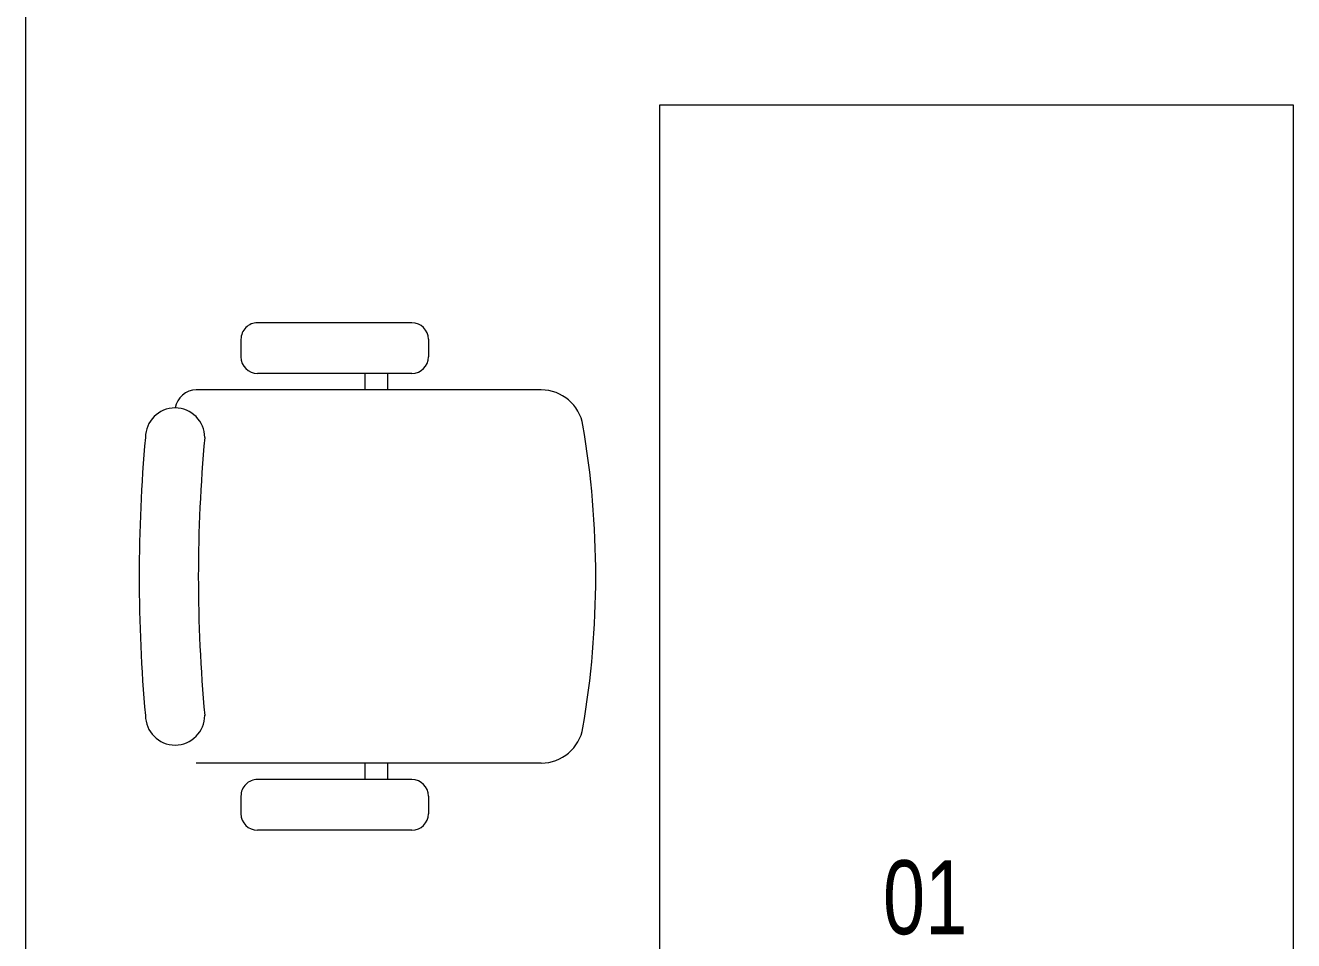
# Model space of a CAD drawing. Header units: millimetres. Extents: x -2143172 to 5255, y -610845 to 279739.
# Drawn here: x -1229891 to -1228391, y -13648 to -12566 of the extents above; entities that cross this region are included whole.
import ezdxf

# ---------------------------------------------------------------- set-up
doc = ezdxf.new("R2010")
doc.units = ezdxf.units.MM
doc.header["$LTSCALE"] = 30
doc.layers.get('0').update_dxf_attribs({"lineweight": 5})
for name, color, linetype, lineweight in [('72_EGR_EQP_TAG', 142, 'Continuous', 5), ('LOADING', 163, 'Continuous', 5), ('NEW', 1, 'Continuous', 5), ('Walls', 32, 'Continuous', 5)]:
    doc.layers.add(name, color=color, linetype=linetype, lineweight=lineweight)
doc.styles.add('X3G_ENTITY_257CFD', font='swisscl.ttf', dxfattribs={"height": 200})

# ---------------------------------------------------------------- blocks, each defined once
blk = doc.blocks.new('*X39')
at = {"color": 0}
for p, q in [((5, 3), (5, 3)), ((5, 3), (5, 3)), ((5, 3), (5, 3)), ((5, 3), (5, 3)), ((5, 3), (5, 3)), ((5, 3), (5, 3)), ((5, 3), (5, 3)), ((5, 3), (5, 3)), ((5, 3), (5, 3)), ((5, 3), (5, 3)), ((5, 3), (5, 3)), ((5, 3), (5, 3)), ((5, 3), (5, 3)), ((5, 3), (5, 3)), ((5, 3), (5, 3)), ((5, 3), (5, 3)), ((5, 3), (5, 3)), ((5, 3), (5, 3)), ((5, 3), (5, 3)), ((5, 3), (5, 3)), ((5, 3), (5, 3)), ((5, 3), (5, 3)), ((5, 3), (5, 3)), ((5, 3), (5, 3)), ((5, 3), (5, 3)), ((5, 3), (5, 3)), ((5, 3), (5, 3)), ((5, 3), (5, 3)), ((5, 3), (5, 3)), ((5, 3), (5, 3)), ((5, 3), (5, 3)), ((5, 3), (5, 3)), ((5, 3), (5, 3)), ((5, 3), (5, 3)), ((5, 3), (5, 3)), ((5, 3), (5, 3)), ((5, 3), (5, 3)), ((5, 3), (5, 3)), ((5, 3), (5, 3)), ((5, 3), (5, 3)), ((5, 3), (5, 3)), ((5, 3), (5, 3)), ((5, 3), (5, 3)), ((5, 3), (5, 3)), ((5, 3), (5, 3)), ((5, 3), (5, 3)), ((5, 3), (5, 3)), ((5, 3), (5, 3)), ((5, 3), (5, 3)), ((5, 3), (5, 3)), ((5, 3), (5, 3)), ((5, 3), (5, 3)), ((5, 3), (5, 3)), ((5, 3), (5, 3)), ((5, 3), (5, 3)), ((5, 3), (5, 3)), ((5, 3), (5, 3)), ((5, 3), (5, 3)), ((5, 3), (5, 3)), ((5, 3), (5, 3)), ((5, 3), (5, 3)), ((5, 3), (5, 3)), ((5, 3), (5, 3)), ((5, 3), (5, 3)), ((5, 3), (5, 3)), ((5, 3), (5, 3)), ((6, 3), (5, 3)), ((5, 3), (5, 3)), ((6, 3), (5, 3)), ((5, 3), (5, 3)), ((6, 3), (5, 3)), ((5, 3), (5, 3)), ((6, 3), (5, 3)), ((5, 3), (5, 3)), ((5, 3), (5, 3)), ((5, 3), (5, 3)), ((5, 3), (5, 3)), ((5, 3), (5, 3)), ((5, 3), (5, 3)), ((5, 3), (5, 3)), ((5, 3), (5, 3)), ((5, 3), (5, 3)), ((5, 3), (5, 3)), ((5, 3), (5, 3)), ((5, 3), (5, 3)), ((5, 3), (5, 3)), ((5, 3), (5, 3)), ((5, 3), (5, 3)), ((5, 3), (5, 3)), ((5, 3), (5, 3)), ((5, 3), (5, 3)), ((5, 3), (5, 3)), ((5, 3), (5, 3)), ((5, 3), (5, 3)), ((5, 3), (5, 3)), ((5, 3), (5, 3)), ((6, 3), (6, 3)), ((6, 3), (6, 3)), ((6, 3), (6, 3)), ((6, 3), (6, 3)), ((6, 3), (6, 3)), ((6, 3), (6, 3)), ((6, 3), (6, 3)), ((6, 3), (6, 3)), ((6, 3), (6, 3)), ((6, 3), (6, 3)), ((6, 3), (6, 3)), ((6, 3), (6, 3)), ((6, 3), (6, 3)), ((6, 3), (6, 3)), ((6, 3), (6, 3)), ((6, 3), (6, 3)), ((6, 3), (6, 3)), ((6, 3), (6, 3)), ((6, 3), (6, 3)), ((6, 3), (6, 3)), ((6, 3), (6, 3)), ((6, 3), (6, 3)), ((6, 3), (6, 3)), ((6, 3), (6, 3)), ((6, 3), (6, 3)), ((6, 3), (6, 3)), ((6, 3), (6, 3)), ((6, 3), (6, 3)), ((6, 3), (6, 3)), ((6, 3), (6, 3)), ((6, 3), (6, 3)), ((6, 3), (6, 3)), ((6, 3), (6, 3)), ((6, 3), (6, 3)), ((6, 3), (6, 3)), ((6, 3), (6, 3)), ((6, 3), (6, 3)), ((6, 3), (6, 3)), ((6, 3), (6, 3)), ((6, 3), (6, 3)), ((6, 3), (6, 3)), ((6, 3), (6, 3)), ((6, 3), (6, 3)), ((6, 3), (6, 3)), ((6, 3), (6, 3)), ((6, 3), (6, 3)), ((6, 3), (6, 3)), ((6, 3), (6, 3)), ((6, 3), (6, 3)), ((6, 3), (6, 3)), ((6, 3), (6, 3)), ((6, 3), (6, 3)), ((6, 3), (6, 3)), ((6, 3), (6, 3)), ((6, 3), (6, 3)), ((6, 3), (6, 3)), ((6, 3), (6, 3)), ((6, 3), (6, 3)), ((6, 3), (6, 3)), ((6, 3), (6, 3)), ((6, 3), (6, 3)), ((6, 3), (6, 3)), ((6, 3), (6, 3)), ((6, 3), (6, 3)), ((6, 3), (6, 3)), ((6, 3), (6, 3)), ((6, 3), (6, 3)), ((6, 3), (6, 3)), ((6, 3), (6, 3)), ((6, 3), (6, 3)), ((6, 3), (6, 3)), ((6, 3), (6, 3)), ((6, 3), (6, 3)), ((6, 3), (6, 3)), ((6, 3), (6, 3)), ((6, 3), (6, 3)), ((6, 3), (6, 3)), ((6, 3), (6, 3)), ((6, 3), (6, 3)), ((6, 3), (6, 3)), ((6, 3), (6, 3)), ((6, 3), (6, 3)), ((6, 3), (6, 3)), ((6, 3), (6, 3)), ((6, 3), (6, 3)), ((6, 3), (6, 3)), ((6, 3), (6, 3)), ((6, 3), (6, 3)), ((6, 3), (6, 3)), ((6, 3), (6, 3)), ((6, 3), (6, 3)), ((6, 3), (6, 3)), ((6, 3), (6, 3)), ((6, 3), (6, 3)), ((6, 3), (6, 3)), ((6, 3), (6, 3)), ((6, 3), (6, 3)), ((6, 3), (6, 3)), ((6, 3), (6, 3)), ((6, 3), (6, 3)), ((6, 3), (6, 3)), ((6, 3), (6, 3)), ((6, 3), (6, 3)), ((6, 3), (6, 3)), ((6, 3), (6, 3)), ((6, 3), (6, 3)), ((6, 3), (6, 3)), ((6, 3), (6, 3)), ((6, 3), (6, 3)), ((6, 3), (6, 3)), ((6, 3), (6, 3)), ((6, 3), (6, 3)), ((6, 3), (6, 3)), ((6, 3), (6, 3)), ((6, 3), (6, 3)), ((6, 3), (6, 3)), ((6, 3), (6, 3)), ((6, 3), (6, 3)), ((6, 3), (6, 3)), ((6, 3), (6, 3)), ((6, 3), (6, 3)), ((6, 3), (6, 3)), ((6, 3), (6, 3)), ((6, 3), (6, 3)), ((6, 3), (6, 3)), ((6, 3), (6, 3)), ((6, 3), (6, 3)), ((6, 3), (6, 3)), ((6, 3), (6, 3)), ((6, 3), (6, 3)), ((6, 3), (6, 3)), ((6, 3), (6, 3)), ((6, 3), (6, 3)), ((6, 3), (6, 3)), ((6, 3), (6, 3)), ((6, 3), (6, 3)), ((6, 3), (6, 3)), ((6, 3), (6, 3)), ((6, 3), (6, 3)), ((6, 3), (6, 3)), ((6, 3), (6, 3)), ((6, 3), (6, 3)), ((6, 3), (6, 3)), ((6, 3), (6, 3)), ((6, 3), (6, 3)), ((6, 3), (6, 3)), ((6, 3), (6, 3)), ((6, 3), (6, 3)), ((6, 3), (6, 3)), ((6, 3), (6, 3)), ((6, 3), (6, 3)), ((6, 3), (6, 3)), ((6, 3), (6, 3)), ((6, 3), (6, 3)), ((6, 3), (6, 3)), ((6, 3), (6, 3)), ((6, 3), (6, 3)), ((6, 3), (6, 3)), ((6, 3), (6, 3)), ((6, 3), (6, 3)), ((6, 3), (6, 3)), ((6, 3), (6, 3)), ((6, 3), (6, 3)), ((6, 3), (6, 3)), ((6, 3), (6, 3)), ((6, 3), (6, 3)), ((6, 3), (6, 3)), ((6, 3), (6, 3)), ((6, 3), (6, 3)), ((6, 3), (6, 3)), ((6, 3), (6, 3)), ((6, 3), (6, 3)), ((6, 3), (6, 3)), ((6, 3), (6, 3)), ((6, 3), (6, 3)), ((6, 3), (6, 3)), ((6, 3), (6, 3)), ((6, 3), (6, 3)), ((6, 3), (6, 3)), ((6, 3), (6, 3)), ((6, 3), (6, 3)), ((6, 3), (6, 3)), ((6, 3), (6, 3)), ((6, 3), (6, 3)), ((6, 3), (6, 3)), ((6, 3), (6, 3)), ((6, 3), (6, 3)), ((6, 3), (6, 3)), ((6, 3), (6, 3)), ((6, 3), (6, 3)), ((6, 3), (6, 3)), ((6, 3), (6, 3)), ((6, 3), (6, 3)), ((6, 3), (6, 3)), ((6, 3), (6, 3)), ((6, 3), (6, 3)), ((6, 3), (6, 3)), ((6, 3), (6, 3)), ((6, 3), (6, 3)), ((6, 3), (6, 3)), ((6, 3), (6, 3)), ((6, 3), (6, 3)), ((6, 3), (6, 3)), ((6, 3), (6, 3)), ((6, 3), (5, 3)), ((6, 3), (5, 3)), ((6, 3), (5, 3)), ((6, 3), (5, 3)), ((6, 3), (5, 3)), ((6, 3), (6, 3)), ((6, 3), (6, 3)), ((6, 3), (6, 3)), ((6, 3), (6, 3)), ((6, 3), (6, 3)), ((6, 3), (6, 3)), ((6, 3), (6, 3)), ((6, 3), (6, 3)), ((6, 3), (6, 3)), ((6, 3), (6, 3)), ((6, 3), (6, 3)), ((6, 3), (6, 3)), ((6, 3), (6, 3)), ((6, 3), (6, 3)), ((6, 3), (6, 3)), ((6, 3), (6, 3)), ((6, 3), (6, 3)), ((6, 3), (6, 3)), ((6, 3), (6, 3)), ((6, 3), (6, 3)), ((6, 3), (6, 3)), ((6, 3), (6, 3)), ((6, 3), (6, 3)), ((6, 3), (6, 3)), ((6, 3), (6, 3)), ((6, 3), (6, 3)), ((6, 3), (6, 3)), ((6, 3), (6, 3)), ((6, 3), (6, 3)), ((6, 3), (6, 3)), ((6, 3), (6, 3)), ((6, 3), (6, 3)), ((6, 3), (6, 3)), ((6, 3), (6, 3)), ((6, 3), (6, 3)), ((6, 3), (6, 3)), ((6, 3), (6, 3)), ((6, 3), (6, 3)), ((6, 3), (6, 3)), ((6, 3), (6, 3)), ((6, 3), (6, 3)), ((6, 3), (6, 3)), ((6, 3), (6, 3)), ((6, 3), (6, 3)), ((6, 3), (6, 3)), ((6, 3), (6, 3)), ((6, 3), (6, 3)), ((6, 3), (6, 3)), ((6, 3), (6, 3)), ((6, 3), (6, 3)), ((6, 3), (6, 3)), ((6, 3), (6, 3)), ((6, 3), (6, 3)), ((6, 3), (6, 3)), ((6, 3), (6, 3)), ((6, 3), (6, 3)), ((6, 3), (6, 3)), ((6, 3), (6, 3)), ((6, 3), (6, 3)), ((6, 3), (6, 3)), ((6, 3), (6, 3)), ((6, 3), (6, 3)), ((6, 3), (6, 3)), ((6, 3), (6, 3)), ((6, 3), (6, 3)), ((6, 3), (6, 3)), ((6, 3), (6, 3)), ((6, 3), (6, 3)), ((6, 3), (6, 3)), ((6, 3), (6, 3)), ((6, 3), (6, 3)), ((6, 3), (6, 3)), ((6, 3), (6, 3)), ((6, 3), (6, 3)), ((6, 3), (6, 3)), ((6, 3), (6, 3)), ((6, 3), (6, 3)), ((6, 3), (6, 3)), ((6, 3), (6, 3)), ((6, 3), (6, 3)), ((6, 3), (6, 3)), ((6, 3), (6, 3)), ((6, 3), (6, 3)), ((6, 3), (6, 3)), ((6, 3), (6, 3)), ((6, 3), (6, 3)), ((6, 3), (6, 3)), ((6, 3), (6, 3)), ((6, 3), (6, 3)), ((6, 3), (6, 3)), ((6, 3), (6, 3)), ((6, 3), (6, 3)), ((6, 3), (6, 3)), ((6, 3), (6, 3)), ((6, 3), (6, 3)), ((6, 3), (6, 3)), ((6, 3), (6, 3)), ((6, 3), (6, 3)), ((6, 3), (6, 3)), ((6, 3), (6, 3)), ((6, 3), (6, 3)), ((6, 3), (6, 3)), ((6, 3), (6, 3)), ((6, 3), (6, 3)), ((6, 3), (6, 3)), ((6, 3), (6, 3)), ((6, 3), (6, 3)), ((6, 3), (6, 3)), ((6, 3), (6, 3)), ((6, 3), (6, 3)), ((6, 3), (6, 3)), ((6, 3), (6, 3)), ((6, 3), (6, 3)), ((6, 3), (6, 3)), ((6, 3), (6, 3)), ((6, 3), (6, 3)), ((6, 3), (6, 3)), ((6, 3), (6, 3)), ((6, 3), (6, 3)), ((6, 3), (6, 3)), ((6, 3), (6, 3)), ((6, 3), (6, 3)), ((6, 3), (6, 3)), ((6, 3), (6, 3)), ((6, 3), (6, 3)), ((6, 3), (6, 3)), ((6, 3), (6, 3)), ((6, 3), (6, 3)), ((6, 3), (6, 3)), ((6, 3), (6, 3)), ((6, 3), (6, 3)), ((6, 3), (6, 3)), ((6, 3), (6, 3)), ((6, 3), (6, 3)), ((6, 3), (6, 3)), ((6, 3), (6, 3)), ((6, 3), (6, 3)), ((6, 3), (6, 3)), ((6, 3), (6, 3)), ((6, 3), (6, 3)), ((6, 3), (6, 3)), ((6, 3), (6, 3)), ((6, 3), (6, 3)), ((6, 3), (6, 3)), ((6, 3), (6, 3)), ((6, 3), (6, 3)), ((6, 3), (6, 3)), ((6, 3), (6, 3)), ((6, 3), (6, 3)), ((6, 3), (6, 3)), ((6, 3), (6, 3)), ((6, 3), (6, 3)), ((6, 3), (6, 3)), ((6, 3), (6, 3)), ((6, 3), (6, 3)), ((6, 3), (6, 3)), ((6, 3), (6, 3)), ((6, 3), (6, 3)), ((6, 3), (6, 3)), ((6, 3), (6, 3)), ((6, 3), (6, 3)), ((6, 3), (6, 3)), ((6, 3), (6, 3)), ((6, 3), (6, 3)), ((6, 3), (6, 3)), ((6, 3), (6, 3)), ((6, 3), (6, 3)), ((6, 3), (6, 3)), ((6, 3), (6, 3)), ((6, 3), (6, 3)), ((6, 3), (6, 3)), ((6, 3), (6, 3)), ((6, 3), (6, 3)), ((6, 3), (6, 3)), ((6, 3), (6, 3)), ((6, 3), (6, 3)), ((6, 3), (6, 3)), ((6, 3), (6, 3)), ((6, 3), (6, 3)), ((6, 3), (6, 3)), ((6, 3), (6, 3)), ((6, 3), (6, 3)), ((6, 3), (6, 3)), ((6, 3), (6, 3)), ((6, 3), (6, 3)), ((6, 3), (6, 3)), ((6, 3), (6, 3)), ((6, 3), (6, 3)), ((6, 3), (6, 3)), ((6, 3), (6, 3)), ((6, 3), (6, 3)), ((6, 3), (6, 3)), ((6, 3), (6, 3)), ((6, 3), (6, 3)), ((6, 3), (6, 3)), ((6, 3), (6, 3)), ((6, 3), (6, 3)), ((6, 3), (6, 3)), ((6, 3), (6, 3)), ((6, 3), (6, 3)), ((6, 3), (6, 3)), ((6, 3), (6, 3)), ((6, 3), (6, 3)), ((6, 3), (6, 3)), ((6, 3), (6, 3)), ((6, 3), (6, 3)), ((6, 3), (6, 3)), ((6, 3), (6, 3)), ((6, 3), (6, 3)), ((6, 3), (6, 3)), ((6, 3), (6, 3)), ((6, 3), (6, 3)), ((6, 3), (6, 3)), ((6, 3), (6, 3)), ((6, 3), (6, 3)), ((6, 3), (6, 3)), ((6, 3), (6, 3)), ((6, 3), (6, 3)), ((6, 3), (6, 3)), ((6, 3), (6, 3)), ((6, 3), (6, 3)), ((6, 3), (6, 3)), ((6, 3), (6, 3)), ((6, 3), (6, 3)), ((6, 3), (6, 3)), ((6, 3), (6, 3)), ((6, 3), (6, 3)), ((6, 3), (6, 3)), ((6, 3), (6, 3)), ((6, 3), (6, 3)), ((6, 3), (6, 3)), ((6, 3), (6, 3)), ((6, 3), (6, 3)), ((6, 3), (6, 3)), ((6, 3), (6, 3)), ((6, 3), (6, 3)), ((6, 3), (6, 3)), ((6, 3), (6, 3)), ((6, 3), (6, 3)), ((6, 3), (6, 3)), ((6, 3), (6, 3)), ((6, 3), (6, 3)), ((6, 3), (6, 3)), ((6, 3), (6, 3)), ((6, 3), (6, 3)), ((6, 3), (6, 3)), ((6, 3), (6, 3)), ((6, 3), (6, 3)), ((6, 3), (6, 3)), ((6, 3), (6, 3)), ((6, 3), (6, 3)), ((6, 3), (6, 3)), ((6, 3), (6, 3)), ((6, 3), (6, 3)), ((6, 3), (6, 3)), ((6, 3), (6, 3)), ((6, 3), (6, 3)), ((6, 3), (6, 3)), ((6, 3), (6, 3)), ((6, 3), (6, 3)), ((6, 3), (6, 3)), ((6, 3), (6, 3)), ((6, 3), (6, 3)), ((6, 3), (6, 3)), ((6, 3), (6, 3)), ((6, 3), (6, 3)), ((6, 3), (6, 3)), ((6, 3), (6, 3)), ((6, 3), (6, 3)), ((6, 3), (6, 3)), ((6, 3), (6, 3)), ((6, 3), (6, 3)), ((6, 3), (6, 3)), ((6, 3), (6, 3)), ((6, 3), (6, 3)), ((6, 3), (6, 3)), ((6, 3), (6, 3)), ((6, 3), (6, 3)), ((6, 3), (6, 3)), ((6, 3), (6, 3)), ((6, 3), (6, 3)), ((6, 3), (6, 3)), ((6, 3), (6, 3)), ((6, 3), (6, 3)), ((6, 3), (6, 3)), ((6, 3), (6, 3)), ((6, 3), (6, 3)), ((6, 3), (6, 3)), ((6, 3), (6, 3)), ((6, 3), (6, 3)), ((6, 3), (6, 3)), ((6, 3), (6, 3)), ((6, 3), (6, 3)), ((6, 3), (6, 3)), ((6, 3), (6, 3)), ((6, 3), (6, 3)), ((6, 3), (6, 3)), ((6, 3), (6, 3)), ((6, 3), (6, 3)), ((6, 3), (6, 3)), ((6, 3), (6, 3)), ((6, 3), (6, 3)), ((6, 3), (6, 3)), ((6, 3), (6, 3)), ((6, 3), (6, 3)), ((6, 3), (6, 3)), ((6, 3), (6, 3)), ((6, 3), (6, 3)), ((6, 3), (6, 3)), ((6, 3), (6, 3)), ((6, 3), (6, 3)), ((6, 3), (6, 3)), ((6, 3), (6, 3)), ((6, 3), (6, 3)), ((6, 3), (6, 3)), ((6, 3), (6, 3)), ((6, 3), (6, 3))]:
    blk.add_line(p, q, dxfattribs=at)
blk = doc.blocks.new('*X40')
at = {"color": 0}
for p, q in [((13, 1), (13, 1)), ((13, 1), (13, 1)), ((13, 1), (13, 1)), ((13, 1), (13, 1)), ((13, 1), (13, 1)), ((13, 1), (13, 1)), ((13, 1), (13, 1)), ((13, 1), (13, 1)), ((13, 1), (13, 1)), ((13, 1), (13, 1)), ((13, 1), (13, 1)), ((13, 1), (13, 1)), ((13, 1), (13, 1)), ((13, 1), (13, 1)), ((13, 1), (13, 1)), ((13, 1), (14, 1)), ((13, 1), (14, 1)), ((13, 1), (14, 1)), ((13, 1), (13, 1)), ((13, 1), (13, 1)), ((13, 1), (13, 1)), ((13, 1), (13, 1)), ((13, 1), (13, 1)), ((13, 1), (13, 1)), ((13, 1), (13, 1)), ((13, 1), (13, 1)), ((13, 1), (13, 1)), ((13, 1), (13, 1)), ((13, 1), (13, 1)), ((13, 1), (13, 1)), ((13, 1), (13, 1)), ((13, 1), (13, 1)), ((13, 1), (13, 1)), ((13, 1), (13, 1)), ((13, 1), (13, 1)), ((13, 1), (13, 1)), ((13, 1), (13, 1)), ((13, 1), (13, 1)), ((13, 1), (13, 1)), ((13, 1), (13, 1)), ((13, 1), (13, 1)), ((13, 1), (13, 1)), ((13, 1), (13, 1)), ((13, 1), (13, 1)), ((13, 1), (13, 1)), ((13, 1), (13, 1)), ((13, 1), (13, 1)), ((13, 1), (13, 1)), ((13, 1), (13, 1)), ((13, 1), (13, 1)), ((13, 1), (13, 1)), ((13, 1), (13, 1)), ((13, 1), (13, 1)), ((13, 1), (13, 1)), ((13, 1), (13, 1)), ((13, 1), (13, 1)), ((13, 1), (13, 1)), ((13, 1), (13, 1)), ((13, 1), (13, 1)), ((13, 1), (13, 1)), ((13, 1), (13, 1)), ((13, 1), (13, 1)), ((13, 1), (13, 1)), ((13, 1), (13, 1)), ((13, 1), (13, 1)), ((13, 1), (13, 1)), ((13, 1), (13, 1)), ((13, 1), (13, 1)), ((13, 1), (13, 1)), ((13, 1), (13, 1)), ((13, 1), (13, 1)), ((13, 1), (13, 1)), ((13, 1), (13, 1)), ((13, 1), (13, 1)), ((13, 1), (13, 1)), ((13, 1), (13, 1)), ((13, 1), (13, 1)), ((13, 1), (13, 1)), ((13, 1), (13, 1)), ((13, 1), (13, 1)), ((13, 1), (13, 1)), ((13, 1), (13, 1)), ((13, 1), (13, 1)), ((13, 1), (13, 1)), ((13, 1), (13, 1)), ((13, 1), (13, 1)), ((13, 1), (13, 1)), ((13, 1), (13, 1)), ((13, 1), (13, 1)), ((13, 1), (13, 1)), ((13, 1), (13, 1)), ((13, 1), (13, 1)), ((13, 1), (13, 1)), ((13, 1), (13, 1)), ((13, 1), (13, 1)), ((13, 1), (13, 1)), ((13, 1), (13, 1)), ((13, 1), (13, 1)), ((13, 1), (13, 1)), ((13, 1), (13, 1)), ((13, 1), (13, 1)), ((13, 1), (13, 1)), ((13, 1), (13, 1)), ((13, 1), (13, 1)), ((13, 1), (13, 1)), ((13, 1), (13, 1)), ((13, 1), (13, 1)), ((13, 1), (13, 1)), ((13, 1), (13, 1)), ((13, 1), (13, 1)), ((13, 1), (13, 1)), ((13, 1), (13, 1)), ((13, 1), (13, 1)), ((13, 1), (13, 1)), ((13, 1), (13, 1)), ((13, 1), (13, 1)), ((13, 1), (13, 1)), ((13, 1), (13, 1)), ((13, 1), (13, 1)), ((13, 1), (13, 1)), ((13, 1), (13, 1)), ((13, 1), (13, 1)), ((13, 1), (13, 1)), ((13, 1), (14, 1)), ((13, 0), (13, 0)), ((13, 0), (13, 0)), ((13, 0), (13, 0)), ((13, 0), (13, 0)), ((13, 0), (13, 0)), ((13, 0), (13, 0)), ((13, 0), (13, 0)), ((13, 0), (13, 0)), ((13, 0), (13, 0)), ((13, 0), (13, 0)), ((13, 0), (13, 0)), ((13, 0), (13, 0)), ((13, 0), (13, 0)), ((13, 0), (13, 0)), ((13, 0), (13, 0)), ((13, 0), (13, 0)), ((13, 0), (13, 0)), ((13, 0), (13, 0)), ((13, 0), (13, 0)), ((13, 0), (13, 0)), ((13, 0), (13, 0)), ((13, 0), (13, 0)), ((13, 0), (13, 0)), ((13, 0), (13, 0)), ((13, 0), (13, 0)), ((13, 0), (13, 0)), ((13, 0), (13, 0)), ((13, 0), (13, 0)), ((13, 0), (13, 0)), ((13, 0), (13, 0)), ((13, 0), (13, 0)), ((13, 0), (13, 0)), ((13, 0), (13, 0)), ((13, 0), (13, 0)), ((13, 0), (13, 0)), ((13, 0), (13, 0)), ((13, 0), (13, 0)), ((13, 0), (13, 0)), ((13, 0), (13, 0)), ((13, 0), (13, 0)), ((13, 0), (13, 0)), ((13, 0), (13, 0)), ((13, 0), (13, 0)), ((13, 0), (13, 0)), ((13, 0), (13, 0)), ((13, 0), (13, 0)), ((13, 0), (13, 0)), ((13, 0), (13, 0)), ((13, 0), (14, 0)), ((13, 0), (14, 0)), ((13, 0), (13, 0)), ((13, 0), (14, 0)), ((14, 1), (14, 1)), ((14, 1), (14, 1)), ((14, 1), (14, 1)), ((14, 1), (14, 1)), ((14, 1), (14, 1)), ((14, 1), (14, 1)), ((14, 1), (14, 1)), ((14, 1), (14, 1)), ((14, 1), (14, 1)), ((14, 1), (14, 1)), ((14, 1), (14, 1)), ((14, 1), (14, 1)), ((14, 1), (14, 1)), ((14, 1), (14, 1)), ((14, 1), (14, 1)), ((14, 1), (14, 1)), ((14, 1), (14, 1)), ((14, 1), (14, 1)), ((14, 1), (14, 1)), ((14, 1), (14, 1)), ((14, 1), (14, 1)), ((14, 1), (14, 1)), ((14, 1), (14, 1)), ((14, 1), (14, 1)), ((14, 1), (14, 1)), ((14, 1), (14, 1)), ((14, 1), (14, 1)), ((14, 1), (14, 1)), ((14, 1), (14, 1)), ((14, 1), (14, 1)), ((14, 1), (14, 1)), ((14, 1), (14, 1)), ((14, 1), (14, 1)), ((14, 1), (14, 1)), ((14, 1), (14, 1)), ((14, 1), (14, 1)), ((14, 1), (14, 1)), ((14, 1), (14, 1)), ((14, 1), (14, 1)), ((14, 1), (14, 1)), ((14, 1), (14, 1)), ((14, 1), (14, 1)), ((14, 1), (14, 1)), ((14, 1), (14, 1)), ((14, 1), (14, 1)), ((14, 1), (14, 1)), ((14, 1), (14, 1)), ((14, 1), (14, 1)), ((14, 1), (14, 1)), ((14, 1), (14, 1)), ((14, 1), (14, 1)), ((14, 1), (14, 1)), ((14, 1), (14, 1)), ((14, 1), (14, 1)), ((14, 1), (14, 1)), ((14, 1), (14, 1)), ((14, 1), (14, 1)), ((14, 1), (14, 1)), ((14, 1), (14, 1)), ((14, 1), (14, 1)), ((14, 1), (14, 1)), ((14, 1), (14, 1)), ((14, 1), (14, 1)), ((14, 1), (14, 1)), ((14, 1), (14, 1)), ((14, 1), (14, 1)), ((14, 1), (14, 1)), ((14, 1), (14, 1)), ((14, 1), (14, 1)), ((14, 1), (14, 1)), ((14, 1), (14, 1)), ((14, 1), (14, 1)), ((14, 1), (14, 1)), ((14, 1), (14, 1)), ((14, 1), (14, 1)), ((14, 1), (14, 1)), ((14, 1), (14, 1)), ((14, 1), (14, 1)), ((14, 1), (14, 1)), ((14, 1), (14, 1)), ((14, 1), (14, 1)), ((14, 1), (14, 1)), ((14, 1), (14, 1)), ((14, 1), (14, 1)), ((14, 1), (14, 1)), ((14, 1), (14, 1)), ((14, 1), (14, 1)), ((14, 1), (14, 1)), ((14, 1), (14, 1)), ((14, 1), (14, 1)), ((14, 1), (14, 1)), ((14, 1), (14, 1)), ((14, 1), (14, 1)), ((14, 1), (14, 1)), ((14, 0), (14, 0)), ((14, 0), (14, 0)), ((14, 0), (14, 0)), ((14, 0), (14, 0)), ((14, 0), (14, 0)), ((14, 0), (14, 0)), ((14, 0), (14, 0)), ((14, 0), (14, 0)), ((14, 0), (14, 0)), ((14, 0), (14, 0)), ((14, 0), (14, 0)), ((14, 0), (14, 0)), ((14, 0), (14, 0)), ((14, 0), (14, 0)), ((14, 0), (14, 0)), ((14, 0), (14, 0)), ((14, 0), (14, 0)), ((14, 0), (14, 0)), ((14, 0), (14, 0)), ((14, 0), (14, 0)), ((14, 0), (14, 0)), ((14, 0), (14, 0)), ((14, 0), (14, 0)), ((14, 0), (14, 0)), ((14, 0), (14, 0)), ((14, 0), (14, 0)), ((14, 0), (14, 0)), ((14, 0), (14, 0)), ((14, 0), (14, 0)), ((14, 0), (14, 0)), ((14, 0), (14, 0)), ((14, 0), (14, 0)), ((14, 0), (14, 0)), ((14, 0), (14, 0)), ((14, 0), (14, 0)), ((14, 0), (14, 0)), ((14, 0), (14, 0)), ((14, 0), (14, 0)), ((14, 0), (14, 0)), ((14, 0), (14, 0)), ((14, 0), (14, 0)), ((14, 0), (14, 0)), ((14, 0), (14, 0)), ((14, 0), (14, 0)), ((14, 0), (14, 0)), ((14, 0), (14, 0)), ((14, 0), (14, 0)), ((14, 0), (14, 0)), ((13, 0), (13, 0)), ((13, 0), (14, 0)), ((13, 0), (13, 0)), ((13, 0), (14, 0)), ((13, 0), (13, 0)), ((13, 0), (14, 0)), ((13, 0), (13, 0)), ((13, 0), (13, 0)), ((13, 0), (13, 0)), ((13, 0), (13, 0)), ((13, 0), (14, 0)), ((13, 0), (13, 0)), ((13, 0), (14, 0)), ((13, 0), (13, 0)), ((13, 0), (14, 0)), ((13, 0), (13, 0)), ((13, 0), (14, 0)), ((13, 0), (13, 0)), ((13, 0), (14, 0)), ((13, 0), (13, 0)), ((13, 0), (14, 0)), ((13, 0), (13, 0)), ((13, 0), (14, 0)), ((13, 0), (13, 0)), ((13, 0), (13, 0)), ((13, 0), (13, 0)), ((13, 0), (14, 0)), ((13, 0), (13, 0)), ((13, 0), (14, 0)), ((13, 0), (13, 0)), ((13, 0), (14, 0)), ((13, 0), (13, 0)), ((13, 0), (14, 0)), ((13, 0), (13, 0)), ((13, 0), (13, 0)), ((13, 0), (13, 0)), ((13, 0), (13, 0)), ((13, 0), (13, 0)), ((13, 0), (13, 0)), ((13, 0), (13, 0)), ((13, 0), (13, 0)), ((13, 0), (13, 0)), ((13, 0), (13, 0)), ((13, 0), (13, 0)), ((13, 0), (13, 0)), ((13, 0), (13, 0)), ((13, 0), (13, 0)), ((13, 0), (13, 0)), ((13, 0), (13, 0)), ((13, 0), (13, 0)), ((13, 0), (13, 0)), ((13, 0), (13, 0)), ((13, 0), (13, 0)), ((13, 0), (13, 0)), ((13, 0), (13, 0)), ((13, 0), (13, 0)), ((13, 0), (13, 0)), ((13, 0), (13, 0)), ((13, 0), (13, 0)), ((13, 0), (13, 0)), ((13, 0), (13, 0)), ((13, 0), (13, 0)), ((13, 0), (13, 0)), ((13, 0), (13, 0)), ((13, -1), (13, -1)), ((13, -1), (13, -1)), ((13, -1), (13, -1)), ((13, -1), (13, -1)), ((13, -1), (13, -1)), ((13, -1), (14, -1)), ((13, -1), (13, -1)), ((14, 0), (14, 0)), ((14, 0), (14, 0)), ((14, 0), (14, 0)), ((14, 0), (14, 0)), ((14, 0), (14, 0)), ((14, 0), (14, 0)), ((14, 0), (14, 0)), ((14, 0), (14, 0)), ((14, 0), (14, 0)), ((14, 0), (14, 0)), ((14, 0), (14, 0)), ((14, 0), (14, 0)), ((14, 0), (14, 0)), ((14, 0), (14, 0)), ((14, 0), (14, 0)), ((13, 0), (14, 0)), ((14, 0), (14, 0)), ((14, 0), (14, 0)), ((14, 0), (14, 0)), ((14, 0), (14, 0)), ((14, 0), (14, 0)), ((14, 0), (14, 0)), ((14, 0), (14, 0)), ((14, 0), (14, 0)), ((14, 0), (14, 0)), ((14, 0), (14, 0)), ((14, 0), (14, 0)), ((14, 0), (14, 0)), ((14, 0), (14, 0)), ((14, 0), (14, 0)), ((14, 0), (14, 0)), ((14, 0), (14, 0)), ((14, 0), (14, 0)), ((14, 0), (14, 0)), ((14, 0), (14, 0)), ((14, 0), (14, 0)), ((14, 0), (14, 0)), ((14, 0), (14, 0)), ((14, 0), (14, 0)), ((14, 0), (14, 0)), ((14, 0), (14, 0)), ((14, 0), (14, 0)), ((14, 0), (14, 0)), ((14, 0), (14, 0)), ((14, 0), (14, 0)), ((14, 0), (14, 0)), ((14, 0), (14, 0)), ((14, 0), (14, 0)), ((14, 0), (14, 0)), ((14, 0), (14, 0)), ((14, -1), (14, -1)), ((14, -1), (14, -1)), ((14, -1), (14, -1)), ((14, -1), (14, -1)), ((14, -1), (14, -1))]:
    blk.add_line(p, q, dxfattribs=at)
blk = doc.blocks.new('GF21018-P')
at = {"color": 0}
for p, q in [((-0.2207, 0.4756), (-0.2207, 0.0675)), ((0.2205, 0.4756), (0.2205, 0.0675)), ((-0.2806, 0.3422), (-0.2598, 0.3422)), ((0.2596, 0.3422), (0.2804, 0.3422)), ((-0.3002, 0.3226), (-0.3002, 0.14)), ((-0.2402, 0.3226), (-0.2402, 0.14)), ((0.24, 0.3226), (0.24, 0.14)), ((0.3, 0.3226), (0.3, 0.14)), ((-0.2402, 0.2937), (-0.2207, 0.2937)), ((0.2205, 0.2937), (0.24, 0.2937)), ((-0.2402, 0.2671), (-0.2207, 0.2671)), ((0.2205, 0.2671), (0.24, 0.2671)), ((-0.2806, 0.1204), (-0.2598, 0.1204)), ((0.2596, 0.1204), (0.2804, 0.1204))]:
    blk.add_line(p, q, dxfattribs=at)
for points in [[(0.24, 0.2937), (0.24, 0.2937), (0.24, 0.2937), (0.24, 0.2937), (0.24, 0.2937), (0.24, 0.2937), (0.24, 0.2937), (0.24, 0.2937), (0.24, 0.2937), (0.24, 0.2937), (0.24, 0.2937), (0.24, 0.2937), (0.24, 0.2937), (0.24, 0.2937), (0.24, 0.2937), (0.24, 0.2937), (0.24, 0.2937), (0.24, 0.2937), (0.24, 0.2937), (0.24, 0.2937), (0.24, 0.2937), (0.24, 0.2937), (0.24, 0.2937), (0.24, 0.2937), (0.24, 0.2937), (0.24, 0.2937), (0.24, 0.2937), (0.24, 0.2937), (0.24, 0.2937), (0.24, 0.2937), (0.24, 0.2937), (0.24, 0.2937), (0.24, 0.2937), (0.24, 0.2937), (0.24, 0.2937), (0.24, 0.2937), (0.24, 0.2937), (0.24, 0.2937), (0.24, 0.2937), (0.24, 0.2937), (0.24, 0.2937), (0.24, 0.2937), (0.24, 0.2937), (0.24, 0.2937), (0.24, 0.2937), (0.24, 0.2937), (0.24, 0.2937), (0.24, 0.2937), (0.24, 0.2937), (0.24, 0.2937), (0.24, 0.2937), (0.24, 0.2937), (0.24, 0.2937), (0.24, 0.2937), (0.24, 0.2937), (0.24, 0.2937), (0.24, 0.2937), (0.24, 0.2937), (0.24, 0.2937), (0.24, 0.2937), (0.24, 0.2937), (0.24, 0.2937), (0.24, 0.2937), (0.24, 0.2937), (0.24, 0.2937), (0.24, 0.2937), (0.24, 0.2937), (0.24, 0.2937), (0.24, 0.2937), (0.24, 0.2937), (0.24, 0.2937), (0.24, 0.2937), (0.24, 0.2937), (0.24, 0.2937), (0.24, 0.2937), (0.24, 0.2937), (0.24, 0.2937), (0.24, 0.2937), (0.24, 0.2937), (0.24, 0.2937), (0.24, 0.2937), (0.24, 0.2937), (0.24, 0.2937), (0.24, 0.2937), (0.24, 0.2937), (0.24, 0.2937), (0.24, 0.2937), (0.24, 0.2937), (0.24, 0.2937), (0.24, 0.2937), (0.24, 0.2937), (0.24, 0.2937), (0.24, 0.2937), (0.24, 0.2937), (0.24, 0.2937), (0.24, 0.2937), (0.24, 0.2937), (0.24, 0.2937), (0.24, 0.2937), (0.24, 0.2937), (0.24, 0.2937), (0.24, 0.2937), (0.24, 0.2937), (0.24, 0.2937), (0.24, 0.2937), (0.24, 0.2937), (0.24, 0.2937), (0.24, 0.2937), (0.24, 0.2937), (0.24, 0.2937), (0.24, 0.2937), (0.24, 0.2937), (0.24, 0.2937), (0.24, 0.2937), (0.24, 0.2937), (0.24, 0.2937), (0.24, 0.2937), (0.24, 0.2937), (0.24, 0.2937), (0.24, 0.2937), (0.24, 0.2937), (0.24, 0.2937), (0.24, 0.2937), (0.24, 0.2937), (0.24, 0.2937), (0.24, 0.2937), (0.24, 0.2937), (0.24, 0.2937), (0.24, 0.2937), (0.24, 0.2937), (0.24, 0.2937), (0.24, 0.2937), (0.24, 0.2937), (0.24, 0.2937), (0.24, 0.2937), (0.24, 0.2937), (0.24, 0.2937), (0.24, 0.2937), (0.24, 0.2937), (0.24, 0.2937), (0.24, 0.2937), (0.24, 0.2937), (0.24, 0.2937), (0.24, 0.2937), (0.24, 0.2937), (0.24, 0.2937), (0.24, 0.2937), (0.24, 0.2937), (0.24, 0.2937), (0.24, 0.2937), (0.24, 0.2937), (0.24, 0.2937), (0.24, 0.2937), (0.24, 0.2937), (0.24, 0.2937), (0.24, 0.2937), (0.24, 0.2937), (0.24, 0.2937), (0.24, 0.2937), (0.24, 0.2937), (0.24, 0.2937), (0.24, 0.2937), (0.24, 0.2937), (0.24, 0.2937), (0.24, 0.2937), (0.24, 0.2937), (0.24, 0.2937), (0.24, 0.2937), (0.24, 0.2937), (0.24, 0.2937), (0.24, 0.2937), (0.24, 0.2937), (0.24, 0.2937), (0.24, 0.2937), (0.24, 0.2937), (0.24, 0.2937), (0.24, 0.2937), (0.24, 0.2937), (0.24, 0.2937), (0.24, 0.2937), (0.24, 0.2937), (0.24, 0.2937), (0.24, 0.2937), (0.24, 0.2937), (0.24, 0.2937), (0.24, 0.2937), (0.24, 0.2937), (0.24, 0.2937), (0.24, 0.2937), (0.24, 0.2937), (0.24, 0.2937), (0.24, 0.2937), (0.24, 0.2937), (0.24, 0.2937), (0.24, 0.2937), (0.24, 0.2937), (0.24, 0.2937), (0.24, 0.2937), (0.24, 0.2937), (0.24, 0.2937), (0.24, 0.2937), (0.24, 0.2937), (0.24, 0.2937), (0.24, 0.2937), (0.24, 0.2937), (0.24, 0.2937), (0.24, 0.2937), (0.24, 0.2937), (0.24, 0.2937), (0.24, 0.2937), (0.24, 0.2937), (0.24, 0.2937), (0.24, 0.2937), (0.24, 0.2937), (0.24, 0.2937), (0.24, 0.2937), (0.24, 0.2937), (0.24, 0.2937), (0.24, 0.2937), (0.24, 0.2937), (0.24, 0.2937), (0.24, 0.2937), (0.24, 0.2937), (0.24, 0.2937), (0.24, 0.2937), (0.24, 0.2937), (0.24, 0.2937), (0.24, 0.2937), (0.24, 0.2937), (0.24, 0.2937), (0.24, 0.2937), (0.24, 0.2937), (0.24, 0.2937), (0.24, 0.2937), (0.24, 0.2937), (0.24, 0.2937), (0.24, 0.2937), (0.24, 0.2937), (0.24, 0.2937), (0.24, 0.2937), (0.24, 0.2937), (0.24, 0.2937), (0.24, 0.2937), (0.24, 0.2937), (0.24, 0.2937), (0.24, 0.2937), (0.24, 0.2937), (0.24, 0.2937), (0.24, 0.2937), (0.24, 0.2937), (0.24, 0.2937), (0.24, 0.2937), (0.24, 0.2937), (0.24, 0.2937), (0.24, 0.2937), (0.24, 0.2937), (0.24, 0.2937), (0.24, 0.2937), (0.24, 0.2937), (0.24, 0.2937), (0.24, 0.2937), (0.24, 0.2937), (0.24, 0.2937), (0.24, 0.2937), (0.24, 0.2937), (0.24, 0.2937), (0.24, 0.2937), (0.24, 0.2937), (0.24, 0.2937), (0.24, 0.2937), (0.24, 0.2937), (0.24, 0.2937), (0.24, 0.2937), (0.24, 0.2937), (0.24, 0.2937), (0.24, 0.2937), (0.24, 0.2937)], [(0.24, 0.2937), (0.24, 0.2937), (0.24, 0.2937), (0.24, 0.2937), (0.24, 0.2937), (0.24, 0.2937), (0.24, 0.2937), (0.24, 0.2937), (0.24, 0.2937), (0.24, 0.2937), (0.24, 0.2937), (0.24, 0.2937), (0.24, 0.2937), (0.24, 0.2937), (0.24, 0.2937), (0.24, 0.2937), (0.24, 0.2937), (0.24, 0.2937), (0.24, 0.2937), (0.24, 0.2937), (0.24, 0.2937), (0.24, 0.2937), (0.24, 0.2937), (0.24, 0.2937), (0.24, 0.2937), (0.24, 0.2937), (0.24, 0.2937), (0.24, 0.2937), (0.24, 0.2937), (0.24, 0.2937), (0.24, 0.2937), (0.24, 0.2937), (0.24, 0.2937), (0.24, 0.2937), (0.24, 0.2937), (0.24, 0.2937), (0.24, 0.2937), (0.24, 0.2937), (0.24, 0.2937), (0.24, 0.2937), (0.24, 0.2937), (0.24, 0.2937), (0.24, 0.2937), (0.24, 0.2937), (0.24, 0.2937), (0.24, 0.2937), (0.24, 0.2937), (0.24, 0.2937), (0.24, 0.2937), (0.24, 0.2937), (0.24, 0.2937), (0.24, 0.2937), (0.24, 0.2937), (0.24, 0.2937), (0.24, 0.2937), (0.24, 0.2937), (0.24, 0.2937), (0.24, 0.2937), (0.24, 0.2937), (0.24, 0.2937), (0.24, 0.2937), (0.24, 0.2937), (0.24, 0.2937), (0.24, 0.2937), (0.24, 0.2937), (0.24, 0.2937), (0.24, 0.2937), (0.24, 0.2937), (0.24, 0.2937), (0.24, 0.2937), (0.24, 0.2937), (0.24, 0.2937), (0.24, 0.2937), (0.24, 0.2937), (0.24, 0.2937), (0.24, 0.2937), (0.24, 0.2937), (0.24, 0.2937), (0.24, 0.2937), (0.24, 0.2937), (0.24, 0.2937), (0.24, 0.2937), (0.24, 0.2937), (0.24, 0.2937), (0.24, 0.2937), (0.24, 0.2937), (0.24, 0.2937), (0.24, 0.2937), (0.24, 0.2937), (0.24, 0.2937), (0.24, 0.2937), (0.24, 0.2937), (0.24, 0.2937), (0.24, 0.2937), (0.24, 0.2937), (0.24, 0.2937), (0.24, 0.2937), (0.24, 0.2937), (0.24, 0.2937), (0.24, 0.2937), (0.24, 0.2937), (0.24, 0.2937), (0.24, 0.2937), (0.24, 0.2937), (0.24, 0.2937), (0.24, 0.2937), (0.24, 0.2937), (0.24, 0.2937), (0.24, 0.2937), (0.24, 0.2937), (0.24, 0.2937), (0.24, 0.2937), (0.24, 0.2937), (0.24, 0.2937), (0.24, 0.2937), (0.24, 0.2937), (0.24, 0.2937), (0.24, 0.2937), (0.24, 0.2937), (0.24, 0.2937), (0.24, 0.2937), (0.24, 0.2937), (0.24, 0.2937), (0.24, 0.2937), (0.24, 0.2937), (0.24, 0.2937), (0.24, 0.2937), (0.24, 0.2937), (0.24, 0.2937), (0.24, 0.2937), (0.24, 0.2937), (0.24, 0.2937), (0.24, 0.2937), (0.24, 0.2937), (0.24, 0.2937), (0.24, 0.2937), (0.24, 0.2937), (0.24, 0.2937), (0.24, 0.2937), (0.24, 0.2937), (0.24, 0.2937), (0.24, 0.2937), (0.24, 0.2937), (0.24, 0.2937), (0.24, 0.2937), (0.24, 0.2937), (0.24, 0.2937), (0.24, 0.2937), (0.24, 0.2937), (0.24, 0.2937), (0.24, 0.2937), (0.24, 0.2937), (0.24, 0.2937), (0.24, 0.2937), (0.24, 0.2937), (0.24, 0.2937), (0.24, 0.2937), (0.24, 0.2937), (0.24, 0.2937), (0.24, 0.2937), (0.24, 0.2937), (0.24, 0.2937), (0.24, 0.2937), (0.24, 0.2937), (0.24, 0.2937), (0.24, 0.2937), (0.24, 0.2937), (0.24, 0.2937), (0.24, 0.2937), (0.24, 0.2937), (0.24, 0.2937), (0.24, 0.2937), (0.24, 0.2937), (0.24, 0.2937), (0.24, 0.2937), (0.24, 0.2937), (0.24, 0.2937), (0.24, 0.2937), (0.24, 0.2937), (0.24, 0.2937), (0.24, 0.2937), (0.24, 0.2937), (0.24, 0.2937), (0.24, 0.2937), (0.24, 0.2937), (0.24, 0.2937), (0.24, 0.2937), (0.24, 0.2937), (0.24, 0.2937), (0.24, 0.2937), (0.24, 0.2937), (0.24, 0.2937), (0.24, 0.2937), (0.24, 0.2937), (0.24, 0.2937), (0.24, 0.2937), (0.24, 0.2937), (0.24, 0.2937), (0.24, 0.2937), (0.24, 0.2937), (0.24, 0.2937), (0.24, 0.2937), (0.24, 0.2937), (0.24, 0.2937), (0.24, 0.2937), (0.24, 0.2937), (0.24, 0.2937), (0.24, 0.2937), (0.24, 0.2937), (0.24, 0.2937), (0.24, 0.2937), (0.24, 0.2937), (0.24, 0.2937), (0.24, 0.2937), (0.24, 0.2937), (0.24, 0.2937), (0.24, 0.2937), (0.24, 0.2937), (0.24, 0.2937)], [(0.24, 0.2937), (0.24, 0.2937), (0.24, 0.2937), (0.24, 0.2937), (0.24, 0.2937), (0.24, 0.2937), (0.24, 0.2937), (0.24, 0.2937), (0.24, 0.2937), (0.24, 0.2937), (0.24, 0.2937), (0.24, 0.2937), (0.24, 0.2937), (0.24, 0.2937), (0.24, 0.2937), (0.24, 0.2937), (0.24, 0.2937), (0.24, 0.2937), (0.24, 0.2937), (0.24, 0.2937), (0.24, 0.2937), (0.24, 0.2937), (0.24, 0.2937), (0.24, 0.2937), (0.24, 0.2937), (0.24, 0.2937), (0.24, 0.2937), (0.24, 0.2937), (0.24, 0.2937), (0.24, 0.2937), (0.24, 0.2937), (0.24, 0.2937), (0.24, 0.2937), (0.24, 0.2937), (0.24, 0.2937), (0.24, 0.2937), (0.24, 0.2937), (0.24, 0.2937), (0.24, 0.2937), (0.24, 0.2937), (0.24, 0.2937), (0.24, 0.2937), (0.24, 0.2937), (0.24, 0.2937), (0.24, 0.2937), (0.24, 0.2937), (0.24, 0.2937), (0.24, 0.2937), (0.24, 0.2937), (0.24, 0.2937), (0.24, 0.2937), (0.24, 0.2937), (0.24, 0.2937), (0.24, 0.2937), (0.24, 0.2937), (0.24, 0.2937), (0.24, 0.2937), (0.24, 0.2937), (0.24, 0.2937), (0.24, 0.2937), (0.24, 0.2937), (0.24, 0.2937), (0.24, 0.2937), (0.24, 0.2937), (0.24, 0.2937), (0.24, 0.2937), (0.24, 0.2937), (0.24, 0.2937), (0.24, 0.2937), (0.24, 0.2937), (0.24, 0.2937), (0.24, 0.2937), (0.24, 0.2937), (0.24, 0.2937), (0.24, 0.2937), (0.24, 0.2937), (0.24, 0.2937), (0.24, 0.2937), (0.24, 0.2937), (0.24, 0.2937), (0.24, 0.2937), (0.24, 0.2937), (0.24, 0.2937), (0.24, 0.2937), (0.24, 0.2937), (0.24, 0.2937), (0.24, 0.2937), (0.24, 0.2937), (0.24, 0.2937), (0.24, 0.2937), (0.24, 0.2937), (0.24, 0.2937), (0.24, 0.2937), (0.24, 0.2937), (0.24, 0.2937), (0.24, 0.2937), (0.24, 0.2937), (0.24, 0.2937), (0.24, 0.2937), (0.24, 0.2937), (0.24, 0.2937), (0.24, 0.2937), (0.24, 0.2937), (0.24, 0.2937), (0.24, 0.2937), (0.24, 0.2937), (0.24, 0.2937), (0.24, 0.2937), (0.24, 0.2937), (0.24, 0.2937), (0.24, 0.2937), (0.24, 0.2937), (0.24, 0.2937), (0.24, 0.2937), (0.24, 0.2937), (0.24, 0.2937), (0.24, 0.2937), (0.24, 0.2937), (0.24, 0.2937), (0.24, 0.2937), (0.24, 0.2937), (0.24, 0.2937), (0.24, 0.2937), (0.24, 0.2937), (0.24, 0.2937), (0.24, 0.2937), (0.24, 0.2937), (0.24, 0.2937), (0.24, 0.2937), (0.24, 0.2937), (0.24, 0.2937), (0.24, 0.2937), (0.24, 0.2937), (0.24, 0.2937), (0.24, 0.2937), (0.24, 0.2937), (0.24, 0.2937), (0.24, 0.2937), (0.24, 0.2937), (0.24, 0.2937), (0.24, 0.2937), (0.24, 0.2937), (0.24, 0.2937), (0.24, 0.2937), (0.24, 0.2937), (0.24, 0.2937), (0.24, 0.2937), (0.24, 0.2937), (0.24, 0.2937), (0.24, 0.2937), (0.24, 0.2937), (0.24, 0.2937), (0.24, 0.2937), (0.24, 0.2937), (0.24, 0.2937), (0.24, 0.2937), (0.24, 0.2937), (0.24, 0.2937), (0.24, 0.2937), (0.24, 0.2937), (0.24, 0.2937), (0.24, 0.2937), (0.24, 0.2937), (0.24, 0.2937), (0.24, 0.2937), (0.24, 0.2937), (0.24, 0.2937), (0.24, 0.2937), (0.24, 0.2937), (0.24, 0.2937), (0.24, 0.2937), (0.24, 0.2937), (0.24, 0.2937), (0.24, 0.2937), (0.24, 0.2937), (0.24, 0.2937), (0.24, 0.2937), (0.24, 0.2937), (0.24, 0.2937), (0.24, 0.2937), (0.24, 0.2937), (0.24, 0.2937), (0.24, 0.2937), (0.24, 0.2937), (0.24, 0.2937), (0.24, 0.2937), (0.24, 0.2937), (0.24, 0.2937), (0.24, 0.2937), (0.24, 0.2937), (0.24, 0.2937), (0.24, 0.2937), (0.24, 0.2937), (0.24, 0.2937), (0.24, 0.2937), (0.24, 0.2937), (0.24, 0.2937), (0.24, 0.2937), (0.24, 0.2937), (0.24, 0.2937), (0.24, 0.2937), (0.24, 0.2937), (0.24, 0.2937), (0.24, 0.2937), (0.24, 0.2937), (0.24, 0.2937), (0.24, 0.2937), (0.24, 0.2937), (0.24, 0.2937), (0.24, 0.2937), (0.24, 0.2937), (0.24, 0.2937), (0.24, 0.2937), (0.24, 0.2937)]]:
    blk.add_lwpolyline(points, close=True, dxfattribs=at)
for centre, radius, start, end in [((-0.0001, -0.5295), 1.0695, 80.3671, 99.6329), ((-0.1707, 0.4756), 0.05, 99.6329, 180), ((0.1705, 0.4756), 0.05, 0, 80.3671), ((-0.2806, 0.3226), 0.0196, 90, 180), ((-0.2598, 0.3226), 0.0196, 360, 90), ((0.2596, 0.3226), 0.0196, 90, 180), ((0.2804, 0.3226), 0.0196, 0, 90), ((-0.2806, 0.14), 0.0196, 180, 270), ((-0.2598, 0.14), 0.0196, 270, 360), ((0.2596, 0.14), 0.0196, 180, 270), ((0.2804, 0.14), 0.0196, 270, 0), ((-0.1643, 0.0425), 0.0351, 90, 270), ((0, 1.8467), 1.7767, 264.6946, 275.3053), ((0.1641, 0.0425), 0.0351, 270, 90), ((-0.1957, 0.0675), 0.025, 180, 261.4721), ((0, 1.8314), 1.8314, 264.8532, 275.147)]:
    blk.add_arc(centre, radius, start, end, dxfattribs=at)
at = {"layer": 'NEW', "color": 0, "linetype": 'Continuous'}
for points in [[(0.24, 0.2937), (0.24, 0.2937), (0.24, 0.2937), (0.24, 0.2937), (0.24, 0.2937), (0.24, 0.2937), (0.24, 0.2937), (0.24, 0.2937)], [(0.24, 0.2937), (0.24, 0.2937), (0.24, 0.2937), (0.24, 0.2937), (0.24, 0.2937), (0.24, 0.2937), (0.24, 0.2937)], [(0.24, 0.2937), (0.24, 0.2937), (0.24, 0.2937), (0.24, 0.2937), (0.24, 0.2937), (0.24, 0.2937), (0.24, 0.2937), (0.24, 0.2937), (0.24, 0.2937)], [(0.24, 0.2937), (0.24, 0.2937), (0.24, 0.2937), (0.24, 0.2937), (0.24, 0.2937), (0.24, 0.2937), (0.24, 0.2937), (0.24, 0.2937), (0.24, 0.2937), (0.24, 0.2937)], [(0.24, 0.2937), (0.24, 0.2937), (0.24, 0.2937), (0.24, 0.2937), (0.24, 0.2937), (0.24, 0.2937), (0.24, 0.2937), (0.24, 0.2937), (0.24, 0.2937), (0.24, 0.2937), (0.24, 0.2937), (0.24, 0.2937), (0.24, 0.2937), (0.24, 0.2937), (0.24, 0.2937)], [(0.24, 0.2937), (0.24, 0.2937), (0.24, 0.2937), (0.24, 0.2937), (0.24, 0.2937), (0.24, 0.2937), (0.24, 0.2937), (0.24, 0.2937), (0.24, 0.2937), (0.24, 0.2937)], [(0.24, 0.2937), (0.24, 0.2937), (0.24, 0.2937), (0.24, 0.2937), (0.24, 0.2937), (0.24, 0.2937), (0.24, 0.2937), (0.24, 0.2937), (0.24, 0.2937), (0.24, 0.2937)], [(0.24, 0.2937), (0.24, 0.2937), (0.24, 0.2937), (0.24, 0.2937), (0.24, 0.2937), (0.24, 0.2937), (0.24, 0.2937), (0.24, 0.2937), (0.24, 0.2937), (0.24, 0.2937)], [(0.24, 0.2937), (0.24, 0.2937), (0.24, 0.2937), (0.24, 0.2937), (0.24, 0.2937), (0.24, 0.2937), (0.24, 0.2937), (0.24, 0.2937), (0.24, 0.2937), (0.24, 0.2937), (0.24, 0.2937), (0.24, 0.2937), (0.24, 0.2937), (0.24, 0.2937), (0.24, 0.2937), (0.24, 0.2937), (0.24, 0.2937), (0.24, 0.2937)], [(0.24, 0.2937), (0.24, 0.2937), (0.24, 0.2937), (0.24, 0.2937), (0.24, 0.2937), (0.24, 0.2937), (0.24, 0.2937), (0.24, 0.2937), (0.24, 0.2937), (0.24, 0.2937), (0.24, 0.2937), (0.24, 0.2937)], [(0.24, 0.2937), (0.24, 0.2937), (0.24, 0.2937), (0.24, 0.2937), (0.24, 0.2937), (0.24, 0.2937), (0.24, 0.2937)], [(0.24, 0.2937), (0.24, 0.2937), (0.24, 0.2937), (0.24, 0.2937), (0.24, 0.2937), (0.24, 0.2937), (0.24, 0.2937), (0.24, 0.2937), (0.24, 0.2937), (0.24, 0.2937), (0.24, 0.2937), (0.24, 0.2937), (0.24, 0.2937), (0.24, 0.2937), (0.24, 0.2937), (0.24, 0.2937), (0.24, 0.2937), (0.24, 0.2937), (0.24, 0.2937), (0.24, 0.2937), (0.24, 0.2937), (0.24, 0.2937), (0.24, 0.2937), (0.24, 0.2937), (0.24, 0.2937), (0.24, 0.2937), (0.24, 0.2937), (0.24, 0.2937), (0.24, 0.2937), (0.24, 0.2937), (0.24, 0.2937), (0.24, 0.2937), (0.24, 0.2937), (0.24, 0.2937), (0.24, 0.2937), (0.24, 0.2937), (0.24, 0.2937), (0.24, 0.2937), (0.24, 0.2937), (0.24, 0.2937), (0.24, 0.2937), (0.24, 0.2937), (0.24, 0.2937), (0.24, 0.2937), (0.24, 0.2937), (0.24, 0.2937), (0.24, 0.2937), (0.24, 0.2937), (0.24, 0.2937), (0.24, 0.2937), (0.24, 0.2937), (0.24, 0.2937), (0.24, 0.2937), (0.24, 0.2937), (0.24, 0.2937), (0.24, 0.2937), (0.24, 0.2937), (0.24, 0.2937), (0.24, 0.2937), (0.24, 0.2937), (0.24, 0.2937), (0.24, 0.2937), (0.24, 0.2937), (0.24, 0.2937), (0.24, 0.2937), (0.24, 0.2937), (0.24, 0.2937), (0.24, 0.2937), (0.24, 0.2937), (0.24, 0.2937), (0.24, 0.2937), (0.24, 0.2937), (0.24, 0.2937), (0.24, 0.2937), (0.24, 0.2937), (0.24, 0.2937), (0.24, 0.2937), (0.24, 0.2937), (0.24, 0.2937), (0.24, 0.2937), (0.24, 0.2937), (0.24, 0.2937), (0.24, 0.2937), (0.24, 0.2937), (0.24, 0.2937), (0.24, 0.2937), (0.24, 0.2937), (0.24, 0.2937), (0.24, 0.2937), (0.24, 0.2937), (0.24, 0.2937), (0.24, 0.2937), (0.24, 0.2937), (0.24, 0.2937), (0.24, 0.2937), (0.24, 0.2937), (0.24, 0.2937), (0.24, 0.2937), (0.24, 0.2937), (0.24, 0.2937), (0.24, 0.2937), (0.24, 0.2937), (0.24, 0.2937), (0.24, 0.2937), (0.24, 0.2937), (0.24, 0.2937), (0.24, 0.2937), (0.24, 0.2937), (0.24, 0.2937), (0.24, 0.2937), (0.24, 0.2937)], [(0.24, 0.2937), (0.24, 0.2937), (0.24, 0.2937), (0.24, 0.2937), (0.24, 0.2937), (0.24, 0.2937), (0.24, 0.2937), (0.24, 0.2937), (0.24, 0.2937), (0.24, 0.2937), (0.24, 0.2937), (0.24, 0.2937), (0.24, 0.2937), (0.24, 0.2937), (0.24, 0.2937), (0.24, 0.2937), (0.24, 0.2937)], [(0.24, 0.2937), (0.24, 0.2937), (0.24, 0.2937), (0.24, 0.2937), (0.24, 0.2937), (0.24, 0.2937), (0.24, 0.2937), (0.24, 0.2937), (0.24, 0.2937), (0.24, 0.2937), (0.24, 0.2937), (0.24, 0.2937), (0.24, 0.2937), (0.24, 0.2937), (0.24, 0.2937), (0.24, 0.2937), (0.24, 0.2937), (0.24, 0.2937), (0.24, 0.2937), (0.24, 0.2937), (0.24, 0.2937), (0.24, 0.2937), (0.24, 0.2937), (0.24, 0.2937), (0.24, 0.2937), (0.24, 0.2937), (0.24, 0.2937), (0.24, 0.2937), (0.24, 0.2937), (0.24, 0.2937), (0.24, 0.2937), (0.24, 0.2937), (0.24, 0.2937), (0.24, 0.2937), (0.24, 0.2937), (0.24, 0.2937), (0.24, 0.2937), (0.24, 0.2937), (0.24, 0.2937), (0.24, 0.2937), (0.24, 0.2937), (0.24, 0.2937), (0.24, 0.2937), (0.24, 0.2937), (0.24, 0.2937), (0.24, 0.2937), (0.24, 0.2937), (0.24, 0.2937), (0.24, 0.2937), (0.24, 0.2937), (0.24, 0.2937), (0.24, 0.2937), (0.24, 0.2937), (0.24, 0.2937), (0.24, 0.2937), (0.24, 0.2937), (0.24, 0.2937), (0.24, 0.2937), (0.24, 0.2937), (0.24, 0.2937), (0.24, 0.2937), (0.24, 0.2937), (0.24, 0.2937), (0.24, 0.2937), (0.24, 0.2937), (0.24, 0.2937), (0.24, 0.2937), (0.24, 0.2937), (0.24, 0.2937), (0.24, 0.2937), (0.24, 0.2937), (0.24, 0.2937), (0.24, 0.2937), (0.24, 0.2937), (0.24, 0.2937), (0.24, 0.2937), (0.24, 0.2937), (0.24, 0.2937), (0.24, 0.2937), (0.24, 0.2937), (0.24, 0.2937), (0.24, 0.2937), (0.24, 0.2937), (0.24, 0.2937), (0.24, 0.2937), (0.24, 0.2937), (0.24, 0.2937), (0.24, 0.2937), (0.24, 0.2937)], [(0.24, 0.2937), (0.24, 0.2937), (0.24, 0.2937), (0.24, 0.2937), (0.24, 0.2937), (0.24, 0.2937), (0.24, 0.2937), (0.24, 0.2937), (0.24, 0.2937), (0.24, 0.2937), (0.24, 0.2937), (0.24, 0.2937), (0.24, 0.2937), (0.24, 0.2937), (0.24, 0.2937), (0.24, 0.2937), (0.24, 0.2937), (0.24, 0.2937), (0.24, 0.2937), (0.24, 0.2937), (0.24, 0.2937), (0.24, 0.2937), (0.24, 0.2937), (0.24, 0.2937), (0.24, 0.2937), (0.24, 0.2937), (0.24, 0.2937), (0.24, 0.2937), (0.24, 0.2937), (0.24, 0.2937), (0.24, 0.2937), (0.24, 0.2937), (0.24, 0.2937), (0.24, 0.2937), (0.24, 0.2937), (0.24, 0.2937), (0.24, 0.2937), (0.24, 0.2937), (0.24, 0.2937), (0.24, 0.2937), (0.24, 0.2937), (0.24, 0.2937), (0.24, 0.2937), (0.24, 0.2937), (0.24, 0.2937), (0.24, 0.2937), (0.24, 0.2937), (0.24, 0.2937), (0.24, 0.2937), (0.24, 0.2937), (0.24, 0.2937), (0.24, 0.2937), (0.24, 0.2937), (0.24, 0.2937)]]:
    blk.add_lwpolyline(points, dxfattribs=at)
at = {"color": 0}
for name, xscale, yscale, zscale in [('*X39', 8.59375e-11, 8.59375e-11, 8.59375e-11), ('*X40', 5.5e-11, 5.5e-11, 5.5e-11)]:
    blk.add_blockref(name, (0.24, 0.2937), dxfattribs=dict(at, xscale=xscale, yscale=yscale, zscale=zscale))

msp = doc.modelspace()

# ---------------------------------------------------------------- linework, layer by layer
at = {"layer": 'LOADING', "elevation": -0.1}
msp.add_lwpolyline([(-1229140.9, -14160.1), (-1228390.9, -14160.1), (-1228390.9, -12660.1), (-1229140.9, -12660.1)], close=True, dxfattribs=at)
at = {"layer": 'Walls'}
msp.add_line((-1229890.9, -11094.7), (-1229890.9, -14169.7), dxfattribs=at)

# ---------------------------------------------------------------- block references
at = {"layer": 'LOADING', "extrusion": (-7.77426e-06, 2.24021e-05, 1), "xscale": 1000, "yscale": 1000, "zscale": 1000, "rotation": 269.9985892449479}
msp.add_blockref('GF21018-P', (-1229756.3, -13217.8, 9.1), dxfattribs=at)

# ---------------------------------------------------------------- texts
at = {"layer": '72_EGR_EQP_TAG', "insert": (-1228826.7, -13553.3, -0.1), "char_height": 87.47, "attachment_point": 2, "style": 'X3G_ENTITY_257CFD'}
msp.add_mtext('01', dxfattribs=at)

doc.saveas('drawing.dxf')
